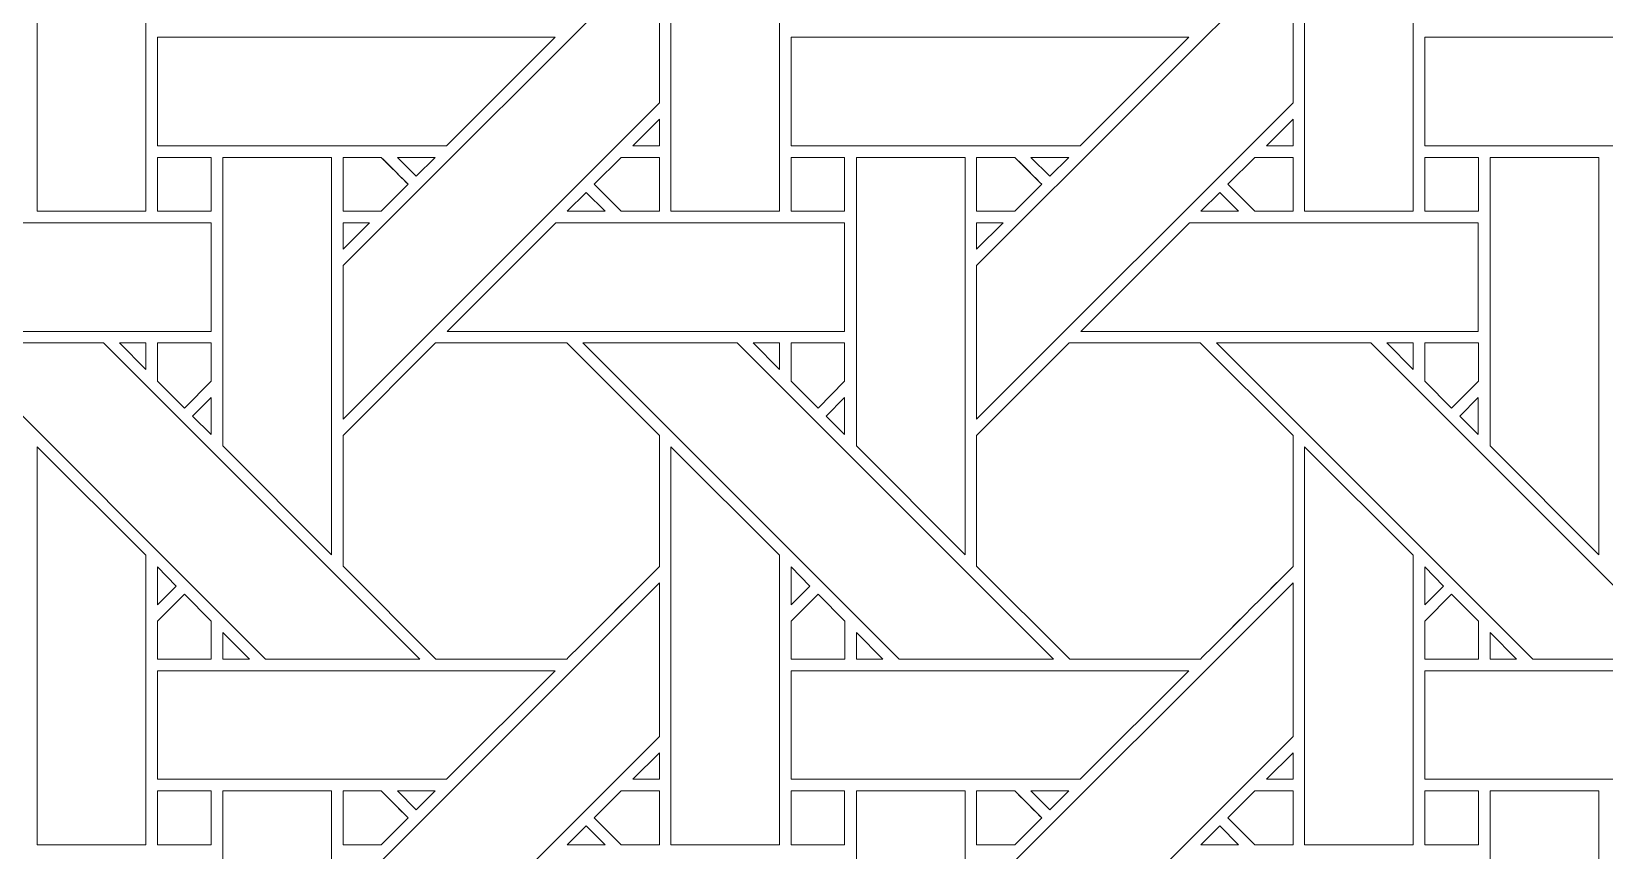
# Model space of a CAD drawing. Header units: inches. Extents: x 2.4 to 22.4, y -0.9 to 19.1.
# Drawn here: x 15 to 17.355, y 6.2 to 7.426 of the extents above; entities that cross this region are included whole.
import ezdxf

# ---------------------------------------------------------------- set-up
doc = ezdxf.new("R2010")
doc.units = ezdxf.units.IN
doc.header["$MEASUREMENT"] = 0
doc.layers.add('Design', color=7, linetype='Continuous', lineweight=0)

msp = doc.modelspace()

# ---------------------------------------------------------------- linework, layer by layer
at = {"layer": 'Design'}
for points, knots in [([(2.3829, 19.0948), (2.3829, 19.0948), (2.3829, -0.9052), (2.3829, -0.9052), (2.3829, -0.9052), (22.3829, -0.9052), (22.3829, -0.9052), (22.3829, -0.9052), (22.3829, 19.0948), (22.3829, 19.0948), (22.3829, 19.0948), (2.3829, 19.0948), (2.3829, 19.0948)], [0, 0, 0, 0, 1, 1, 1, 2, 2, 2, 3, 3, 3, 4, 4, 4, 4]), ([(3.3653, 18.1123), (3.3653, 18.1123), (3.3653, 0.0772), (3.3653, 0.0772), (3.3653, 0.0772), (21.4004, 0.0772), (21.4004, 0.0772), (21.4004, 0.0772), (21.4004, 18.1123), (21.4004, 18.1123), (21.4004, 18.1123), (3.3653, 18.1123), (3.3653, 18.1123)], [0, 0, 0, 0, 1, 1, 1, 2, 2, 2, 3, 3, 3, 4, 4, 4, 4]), ([(15.0087, 7.157), (15.0087, 7.157), (15.0087, 7.7528), (15.0087, 7.7528), (15.0087, 7.7528), (15.1714, 7.5906), (15.1714, 7.5906), (15.1714, 7.5906), (15.1714, 7.157), (15.1714, 7.157), (15.1714, 7.157), (15.0087, 7.157), (15.0087, 7.157)], [0, 0, 0, 0, 1, 1, 1, 2, 2, 2, 3, 3, 3, 4, 4, 4, 4]), ([(15.9574, 7.157), (15.9574, 7.157), (15.9574, 7.7528), (15.9574, 7.7528), (15.9574, 7.7528), (16.1201, 7.5906), (16.1201, 7.5906), (16.1201, 7.5906), (16.1201, 7.157), (16.1201, 7.157), (16.1201, 7.157), (15.9574, 7.157), (15.9574, 7.157)], [0, 0, 0, 0, 1, 1, 1, 2, 2, 2, 3, 3, 3, 4, 4, 4, 4]), ([(16.9061, 7.157), (16.9061, 7.157), (16.9061, 7.7528), (16.9061, 7.7528), (16.9061, 7.7528), (17.0689, 7.5906), (17.0689, 7.5906), (17.0689, 7.5906), (17.0689, 7.157), (17.0689, 7.157), (17.0689, 7.157), (16.9061, 7.157), (16.9061, 7.157)], [0, 0, 0, 0, 1, 1, 1, 2, 2, 2, 3, 3, 3, 4, 4, 4, 4]), ([(15.9403, 7.3192), (15.9403, 7.3192), (15.4666, 6.8455), (15.4666, 6.8455), (15.4666, 6.8455), (15.4666, 7.0756), (15.4666, 7.0756), (15.4666, 7.0756), (15.9403, 7.5492), (15.9403, 7.5492), (15.9403, 7.5492), (15.9403, 7.3192), (15.9403, 7.3192)], [0, 0, 0, 0, 1, 1, 1, 2, 2, 2, 3, 3, 3, 4, 4, 4, 4]), ([(16.4153, 6.8455), (16.4153, 6.8455), (16.4153, 7.0756), (16.4153, 7.0756), (16.4153, 7.0756), (16.889, 7.5492), (16.889, 7.5492), (16.889, 7.5492), (16.889, 7.3192), (16.889, 7.3192), (16.889, 7.3192), (16.4153, 6.8455), (16.4153, 6.8455)], [0, 0, 0, 0, 1, 1, 1, 2, 2, 2, 3, 3, 3, 4, 4, 4, 4]), ([(15.1887, 7.255), (15.1887, 7.255), (15.1887, 7.4177), (15.1887, 7.4177), (15.1887, 7.4177), (15.7844, 7.4177), (15.7844, 7.4177), (15.7844, 7.4177), (15.6217, 7.255), (15.6217, 7.255), (15.6217, 7.255), (15.1887, 7.255), (15.1887, 7.255)], [0, 0, 0, 0, 1, 1, 1, 2, 2, 2, 3, 3, 3, 4, 4, 4, 4]), ([(16.5704, 7.255), (16.5704, 7.255), (16.1375, 7.255), (16.1375, 7.255), (16.1375, 7.255), (16.1375, 7.4177), (16.1375, 7.4177), (16.1375, 7.4177), (16.7332, 7.4177), (16.7332, 7.4177), (16.7332, 7.4177), (16.5704, 7.255), (16.5704, 7.255)], [0, 0, 0, 0, 1, 1, 1, 2, 2, 2, 3, 3, 3, 4, 4, 4, 4]), ([(17.5191, 7.255), (17.5191, 7.255), (17.0862, 7.255), (17.0862, 7.255), (17.0862, 7.255), (17.0862, 7.4177), (17.0862, 7.4177), (17.0862, 7.4177), (17.6819, 7.4177), (17.6819, 7.4177), (17.6819, 7.4177), (17.5191, 7.255), (17.5191, 7.255)], [0, 0, 0, 0, 1, 1, 1, 2, 2, 2, 3, 3, 3, 4, 4, 4, 4]), ([(15.9005, 7.255), (15.9005, 7.255), (15.9403, 7.2948), (15.9403, 7.2948), (15.9403, 7.2948), (15.9403, 7.255), (15.9403, 7.255), (15.9403, 7.255), (15.9005, 7.255), (15.9005, 7.255)], [0, 0, 0, 0, 1, 1, 1, 2, 2, 2, 3, 3, 3, 3]), ([(16.889, 7.255), (16.889, 7.255), (16.8492, 7.255), (16.8492, 7.255), (16.8492, 7.255), (16.889, 7.2948), (16.889, 7.2948), (16.889, 7.2948), (16.889, 7.255), (16.889, 7.255)], [0, 0, 0, 0, 1, 1, 1, 2, 2, 2, 3, 3, 3, 3]), ([(15.1887, 7.2377), (15.1887, 7.2377), (15.269, 7.2377), (15.269, 7.2377), (15.269, 7.2377), (15.269, 7.1569), (15.269, 7.1569), (15.269, 7.1569), (15.1887, 7.1569), (15.1887, 7.1569), (15.1887, 7.1569), (15.1887, 7.2377), (15.1887, 7.2377)], [0, 0, 0, 0, 1, 1, 1, 2, 2, 2, 3, 3, 3, 4, 4, 4, 4]), ([(15.1887, 7.1569), (15.1887, 7.1569), (15.1887, 7.2377), (15.1887, 7.2377), (15.1887, 7.2377), (15.269, 7.2377), (15.269, 7.2377), (15.269, 7.2377), (15.269, 7.1569), (15.269, 7.1569), (15.269, 7.1569), (15.1887, 7.1569), (15.1887, 7.1569)], [0, 0, 0, 0, 1, 1, 1, 2, 2, 2, 3, 3, 3, 4, 4, 4, 4]), ([(15.4494, 6.6426), (15.4494, 6.6426), (15.2865, 6.8055), (15.2865, 6.8055), (15.2865, 6.8055), (15.2865, 7.2377), (15.2865, 7.2377), (15.2865, 7.2377), (15.4494, 7.2377), (15.4494, 7.2377), (15.4494, 7.2377), (15.4494, 6.6426), (15.4494, 6.6426)], [0, 0, 0, 0, 1, 1, 1, 2, 2, 2, 3, 3, 3, 4, 4, 4, 4]), ([(15.5237, 7.2377), (15.5288, 7.2326), (15.5596, 7.2018), (15.564, 7.1974), (15.564, 7.1974), (15.5236, 7.1569), (15.5236, 7.1569), (15.5236, 7.1569), (15.4666, 7.1569), (15.4666, 7.1569), (15.4666, 7.1569), (15.4666, 7.2377), (15.4666, 7.2377), (15.4666, 7.2377), (15.5237, 7.2377), (15.5237, 7.2377)], [0, 0, 0, 0, 1, 1, 1, 2, 2, 2, 3, 3, 3, 4, 4, 4, 5, 5, 5, 5]), ([(15.4666, 7.1569), (15.4666, 7.1569), (15.4666, 7.2377), (15.4666, 7.2377), (15.4666, 7.2377), (15.5237, 7.2377), (15.5237, 7.2377), (15.5293, 7.2322), (15.564, 7.1974), (15.564, 7.1974), (15.564, 7.1974), (15.5236, 7.1569), (15.5236, 7.1569), (15.5236, 7.1569), (15.4666, 7.1569), (15.4666, 7.1569)], [0, 0, 0, 0, 1, 1, 1, 2, 2, 2, 3, 3, 3, 4, 4, 4, 5, 5, 5, 5]), ([(15.548, 7.2377), (15.548, 7.2377), (15.6045, 7.2377), (15.6045, 7.2377), (15.6045, 7.2377), (15.5762, 7.2096), (15.5762, 7.2096), (15.5762, 7.2096), (15.548, 7.2377), (15.548, 7.2377)], [0, 0, 0, 0, 1, 1, 1, 2, 2, 2, 3, 3, 3, 3]), ([(15.8832, 7.1569), (15.8832, 7.1569), (15.8428, 7.1973), (15.8428, 7.1973), (15.8428, 7.1973), (15.8832, 7.2377), (15.8832, 7.2377), (15.8832, 7.2377), (15.9403, 7.2377), (15.9403, 7.2377), (15.9403, 7.2377), (15.9403, 7.1569), (15.9403, 7.1569), (15.9403, 7.1569), (15.8832, 7.1569), (15.8832, 7.1569)], [0, 0, 0, 0, 1, 1, 1, 2, 2, 2, 3, 3, 3, 4, 4, 4, 5, 5, 5, 5]), ([(15.9403, 7.2377), (15.9403, 7.2377), (15.9403, 7.1569), (15.9403, 7.1569), (15.9403, 7.1569), (15.8832, 7.1569), (15.8832, 7.1569), (15.8832, 7.1569), (15.8428, 7.1973), (15.8428, 7.1973), (15.8428, 7.1973), (15.8832, 7.2377), (15.8832, 7.2377), (15.8832, 7.2377), (15.9403, 7.2377), (15.9403, 7.2377)], [0, 0, 0, 0, 1, 1, 1, 2, 2, 2, 3, 3, 3, 4, 4, 4, 5, 5, 5, 5]), ([(16.1375, 7.2377), (16.1375, 7.2377), (16.2177, 7.2377), (16.2177, 7.2377), (16.2177, 7.2377), (16.2177, 7.1569), (16.2177, 7.1569), (16.2177, 7.1569), (16.1375, 7.1569), (16.1375, 7.1569), (16.1375, 7.1569), (16.1375, 7.2377), (16.1375, 7.2377)], [0, 0, 0, 0, 1, 1, 1, 2, 2, 2, 3, 3, 3, 4, 4, 4, 4]), ([(16.1375, 7.2377), (16.1375, 7.2377), (16.2177, 7.2377), (16.2177, 7.2377), (16.2177, 7.2377), (16.2177, 7.1569), (16.2177, 7.1569), (16.2177, 7.1569), (16.1375, 7.1569), (16.1375, 7.1569), (16.1375, 7.1569), (16.1375, 7.2377), (16.1375, 7.2377)], [0, 0, 0, 0, 1, 1, 1, 2, 2, 2, 3, 3, 3, 4, 4, 4, 4]), ([(16.3982, 6.6426), (16.3982, 6.6426), (16.2352, 6.8055), (16.2352, 6.8055), (16.2352, 6.8055), (16.2352, 7.2377), (16.2352, 7.2377), (16.2352, 7.2377), (16.3982, 7.2377), (16.3982, 7.2377), (16.3982, 7.2377), (16.3982, 6.6426), (16.3982, 6.6426)], [0, 0, 0, 0, 1, 1, 1, 2, 2, 2, 3, 3, 3, 4, 4, 4, 4]), ([(16.4724, 7.2377), (16.4775, 7.2326), (16.5083, 7.2018), (16.5127, 7.1974), (16.5127, 7.1974), (16.4723, 7.1569), (16.4723, 7.1569), (16.4723, 7.1569), (16.4153, 7.1569), (16.4153, 7.1569), (16.4153, 7.1569), (16.4153, 7.2377), (16.4153, 7.2377), (16.4153, 7.2377), (16.4724, 7.2377), (16.4724, 7.2377)], [0, 0, 0, 0, 1, 1, 1, 2, 2, 2, 3, 3, 3, 4, 4, 4, 5, 5, 5, 5]), ([(16.5127, 7.1974), (16.5127, 7.1974), (16.4723, 7.1569), (16.4723, 7.1569), (16.4723, 7.1569), (16.4153, 7.1569), (16.4153, 7.1569), (16.4153, 7.1569), (16.4153, 7.2377), (16.4153, 7.2377), (16.4153, 7.2377), (16.4724, 7.2377), (16.4724, 7.2377), (16.4777, 7.2324), (16.5085, 7.2016), (16.5127, 7.1974)], [0, 0, 0, 0, 1, 1, 1, 2, 2, 2, 3, 3, 3, 4, 4, 4, 5, 5, 5, 5]), ([(16.4967, 7.2377), (16.4967, 7.2377), (16.5532, 7.2377), (16.5532, 7.2377), (16.5532, 7.2377), (16.5249, 7.2096), (16.5249, 7.2096), (16.5249, 7.2096), (16.4967, 7.2377), (16.4967, 7.2377)], [0, 0, 0, 0, 1, 1, 1, 2, 2, 2, 3, 3, 3, 3]), ([(16.8319, 7.1569), (16.8319, 7.1569), (16.7915, 7.1973), (16.7915, 7.1973), (16.7915, 7.1973), (16.832, 7.2377), (16.832, 7.2377), (16.832, 7.2377), (16.889, 7.2377), (16.889, 7.2377), (16.889, 7.2377), (16.889, 7.1569), (16.889, 7.1569), (16.889, 7.1569), (16.8319, 7.1569), (16.8319, 7.1569)], [0, 0, 0, 0, 1, 1, 1, 2, 2, 2, 3, 3, 3, 4, 4, 4, 5, 5, 5, 5]), ([(16.7915, 7.1973), (16.7915, 7.1973), (16.832, 7.2377), (16.832, 7.2377), (16.832, 7.2377), (16.889, 7.2377), (16.889, 7.2377), (16.889, 7.2377), (16.889, 7.1569), (16.889, 7.1569), (16.889, 7.1569), (16.8319, 7.1569), (16.8319, 7.1569), (16.8319, 7.1569), (16.7915, 7.1973), (16.7915, 7.1973)], [0, 0, 0, 0, 1, 1, 1, 2, 2, 2, 3, 3, 3, 4, 4, 4, 5, 5, 5, 5]), ([(17.0862, 7.2377), (17.0862, 7.2377), (17.1665, 7.2377), (17.1665, 7.2377), (17.1665, 7.2377), (17.1665, 7.1569), (17.1665, 7.1569), (17.1665, 7.1569), (17.0862, 7.1569), (17.0862, 7.1569), (17.0862, 7.1569), (17.0862, 7.2377), (17.0862, 7.2377)], [0, 0, 0, 0, 1, 1, 1, 2, 2, 2, 3, 3, 3, 4, 4, 4, 4]), ([(17.0862, 7.1569), (17.0862, 7.1569), (17.0862, 7.2377), (17.0862, 7.2377), (17.0862, 7.2377), (17.1665, 7.2377), (17.1665, 7.2377), (17.1665, 7.2377), (17.1665, 7.1569), (17.1665, 7.1569), (17.1665, 7.1569), (17.0862, 7.1569), (17.0862, 7.1569)], [0, 0, 0, 0, 1, 1, 1, 2, 2, 2, 3, 3, 3, 4, 4, 4, 4]), ([(17.3469, 6.6426), (17.3469, 6.6426), (17.184, 6.8055), (17.184, 6.8055), (17.184, 6.8055), (17.184, 7.2377), (17.184, 7.2377), (17.184, 7.2377), (17.3469, 7.2377), (17.3469, 7.2377), (17.3469, 7.2377), (17.3469, 6.6426), (17.3469, 6.6426)], [0, 0, 0, 0, 1, 1, 1, 2, 2, 2, 3, 3, 3, 4, 4, 4, 4]), ([(15.8589, 7.157), (15.8589, 7.157), (15.8024, 7.157), (15.8024, 7.157), (15.8024, 7.157), (15.8307, 7.1852), (15.8307, 7.1852), (15.8307, 7.1852), (15.8589, 7.157), (15.8589, 7.157)], [0, 0, 0, 0, 1, 1, 1, 2, 2, 2, 3, 3, 3, 3]), ([(16.8076, 7.157), (16.8076, 7.157), (16.7511, 7.157), (16.7511, 7.157), (16.7511, 7.157), (16.7794, 7.1852), (16.7794, 7.1852), (16.7794, 7.1852), (16.8076, 7.157), (16.8076, 7.157)], [0, 0, 0, 0, 1, 1, 1, 2, 2, 2, 3, 3, 3, 3]), ([(15.269, 7.1398), (15.269, 7.1398), (15.269, 6.977), (15.269, 6.977), (15.269, 6.977), (14.6737, 6.977), (14.6737, 6.977), (14.6737, 6.977), (14.8365, 7.1398), (14.8365, 7.1398), (14.8365, 7.1398), (15.269, 7.1398), (15.269, 7.1398)], [0, 0, 0, 0, 1, 1, 1, 2, 2, 2, 3, 3, 3, 4, 4, 4, 4]), ([(15.5064, 7.1398), (15.5064, 7.1398), (15.4666, 7.1), (15.4666, 7.1), (15.4666, 7.1), (15.4666, 7.1398), (15.4666, 7.1398), (15.4666, 7.1398), (15.5064, 7.1398), (15.5064, 7.1398)], [0, 0, 0, 0, 1, 1, 1, 2, 2, 2, 3, 3, 3, 3]), ([(16.2177, 7.1398), (16.2177, 7.1398), (16.2177, 6.977), (16.2177, 6.977), (16.2177, 6.977), (15.6224, 6.977), (15.6224, 6.977), (15.6224, 6.977), (15.7853, 7.1398), (15.7853, 7.1398), (15.7853, 7.1398), (16.2177, 7.1398), (16.2177, 7.1398)], [0, 0, 0, 0, 1, 1, 1, 2, 2, 2, 3, 3, 3, 4, 4, 4, 4]), ([(16.4551, 7.1398), (16.4551, 7.1398), (16.4153, 7.1), (16.4153, 7.1), (16.4153, 7.1), (16.4153, 7.1398), (16.4153, 7.1398), (16.4153, 7.1398), (16.4551, 7.1398), (16.4551, 7.1398)], [0, 0, 0, 0, 1, 1, 1, 2, 2, 2, 3, 3, 3, 3]), ([(17.1664, 7.1398), (17.1664, 7.1398), (17.1664, 6.977), (17.1664, 6.977), (17.1664, 6.977), (16.5711, 6.977), (16.5711, 6.977), (16.5711, 6.977), (16.734, 7.1398), (16.734, 7.1398), (16.734, 7.1398), (17.1664, 7.1398), (17.1664, 7.1398)], [0, 0, 0, 0, 1, 1, 1, 2, 2, 2, 3, 3, 3, 4, 4, 4, 4]), ([(15.3506, 6.4862), (15.3506, 6.4862), (14.877, 6.9599), (14.877, 6.9599), (14.877, 6.9599), (15.1079, 6.9599), (15.1079, 6.9599), (15.1079, 6.9599), (15.5816, 6.4862), (15.5816, 6.4862), (15.5816, 6.4862), (15.3506, 6.4862), (15.3506, 6.4862)], [0, 0, 0, 0, 1, 1, 1, 2, 2, 2, 3, 3, 3, 4, 4, 4, 4]), ([(15.1715, 6.9599), (15.1715, 6.9599), (15.1715, 6.92), (15.1715, 6.92), (15.1715, 6.92), (15.1321, 6.9599), (15.1321, 6.9599), (15.1321, 6.9599), (15.1715, 6.9599), (15.1715, 6.9599)], [0, 0, 0, 0, 1, 1, 1, 2, 2, 2, 3, 3, 3, 3]), ([(15.269, 6.9599), (15.269, 6.9599), (15.269, 6.9023), (15.269, 6.9023), (15.269, 6.9023), (15.2291, 6.8623), (15.2291, 6.8623), (15.2291, 6.8623), (15.1887, 6.9027), (15.1887, 6.9027), (15.1887, 6.9027), (15.1887, 6.9599), (15.1887, 6.9599), (15.1887, 6.9599), (15.269, 6.9599), (15.269, 6.9599)], [0, 0, 0, 0, 1, 1, 1, 2, 2, 2, 3, 3, 3, 4, 4, 4, 5, 5, 5, 5]), ([(15.2291, 6.8623), (15.2291, 6.8623), (15.1887, 6.9027), (15.1887, 6.9027), (15.1887, 6.9027), (15.1887, 6.9599), (15.1887, 6.9599), (15.1887, 6.9599), (15.269, 6.9599), (15.269, 6.9599), (15.269, 6.9599), (15.269, 6.9023), (15.269, 6.9023), (15.269, 6.9023), (15.2291, 6.8623), (15.2291, 6.8623)], [0, 0, 0, 0, 1, 1, 1, 2, 2, 2, 3, 3, 3, 4, 4, 4, 5, 5, 5, 5]), ([(15.6053, 6.9598), (15.6053, 6.9598), (15.8015, 6.9598), (15.8015, 6.9598), (15.8015, 6.9598), (15.9403, 6.8211), (15.9403, 6.8211), (15.9403, 6.8211), (15.9403, 6.6249), (15.9403, 6.6249), (15.9225, 6.607), (15.8105, 6.4952), (15.8016, 6.4862), (15.8016, 6.4862), (15.6058, 6.4862), (15.6058, 6.4862), (15.6058, 6.4862), (15.4666, 6.6255), (15.4666, 6.6255), (15.4666, 6.6255), (15.4666, 6.8211), (15.4666, 6.8211), (15.4666, 6.8211), (15.6053, 6.9598), (15.6053, 6.9598)], [0, 0, 0, 0, 1, 1, 1, 2, 2, 2, 3, 3, 3, 4, 4, 4, 5, 5, 5, 6, 6, 6, 7, 7, 7, 8, 8, 8, 8]), ([(15.9403, 6.6249), (15.9223, 6.6069), (15.8105, 6.4951), (15.8016, 6.4862), (15.8016, 6.4862), (15.6058, 6.4862), (15.6058, 6.4862), (15.6058, 6.4862), (15.4666, 6.6255), (15.4666, 6.6255), (15.4666, 6.6255), (15.4666, 6.8211), (15.4666, 6.8211), (15.4666, 6.8211), (15.6053, 6.9598), (15.6053, 6.9598), (15.6053, 6.9598), (15.8015, 6.9598), (15.8015, 6.9598), (15.8015, 6.9598), (15.9403, 6.8211), (15.9403, 6.8211), (15.9403, 6.8211), (15.9403, 6.6249), (15.9403, 6.6249)], [0, 0, 0, 0, 1, 1, 1, 2, 2, 2, 3, 3, 3, 4, 4, 4, 5, 5, 5, 6, 6, 6, 7, 7, 7, 8, 8, 8, 8]), ([(16.2993, 6.4862), (16.2993, 6.4862), (15.8257, 6.9599), (15.8257, 6.9599), (15.8257, 6.9599), (16.0567, 6.9599), (16.0567, 6.9599), (16.0567, 6.9599), (16.5303, 6.4862), (16.5303, 6.4862), (16.5303, 6.4862), (16.2993, 6.4862), (16.2993, 6.4862)], [0, 0, 0, 0, 1, 1, 1, 2, 2, 2, 3, 3, 3, 4, 4, 4, 4]), ([(16.1202, 6.9599), (16.1202, 6.9599), (16.1202, 6.9201), (16.1202, 6.9201), (16.1202, 6.9201), (16.0808, 6.9599), (16.0808, 6.9599), (16.0808, 6.9599), (16.1202, 6.9599), (16.1202, 6.9599)], [0, 0, 0, 0, 1, 1, 1, 2, 2, 2, 3, 3, 3, 3]), ([(16.2177, 6.9599), (16.2177, 6.9599), (16.2177, 6.9023), (16.2177, 6.9023), (16.2177, 6.9023), (16.1778, 6.8623), (16.1778, 6.8623), (16.1778, 6.8623), (16.1375, 6.9027), (16.1375, 6.9027), (16.1375, 6.9027), (16.1375, 6.9599), (16.1375, 6.9599), (16.1375, 6.9599), (16.2177, 6.9599), (16.2177, 6.9599)], [0, 0, 0, 0, 1, 1, 1, 2, 2, 2, 3, 3, 3, 4, 4, 4, 5, 5, 5, 5]), ([(16.1778, 6.8623), (16.1778, 6.8623), (16.1375, 6.9027), (16.1375, 6.9027), (16.1375, 6.9027), (16.1375, 6.9599), (16.1375, 6.9599), (16.1375, 6.9599), (16.2177, 6.9599), (16.2177, 6.9599), (16.2177, 6.9599), (16.2177, 6.9023), (16.2177, 6.9023), (16.2177, 6.9023), (16.1778, 6.8623), (16.1778, 6.8623)], [0, 0, 0, 0, 1, 1, 1, 2, 2, 2, 3, 3, 3, 4, 4, 4, 5, 5, 5, 5]), ([(16.554, 6.9598), (16.554, 6.9598), (16.7502, 6.9598), (16.7502, 6.9598), (16.7502, 6.9598), (16.889, 6.8211), (16.889, 6.8211), (16.889, 6.8211), (16.889, 6.6249), (16.889, 6.6249), (16.8712, 6.607), (16.7593, 6.4952), (16.7503, 6.4862), (16.7503, 6.4862), (16.5546, 6.4862), (16.5546, 6.4862), (16.5546, 6.4862), (16.4153, 6.6255), (16.4153, 6.6255), (16.4153, 6.6255), (16.4153, 6.8211), (16.4153, 6.8211), (16.4153, 6.8211), (16.554, 6.9598), (16.554, 6.9598)], [0, 0, 0, 0, 1, 1, 1, 2, 2, 2, 3, 3, 3, 4, 4, 4, 5, 5, 5, 6, 6, 6, 7, 7, 7, 8, 8, 8, 8]), ([(16.889, 6.6249), (16.8711, 6.6069), (16.7592, 6.4952), (16.7503, 6.4862), (16.7503, 6.4862), (16.5546, 6.4862), (16.5546, 6.4862), (16.5546, 6.4862), (16.4153, 6.6255), (16.4153, 6.6255), (16.4153, 6.6255), (16.4153, 6.8211), (16.4153, 6.8211), (16.4153, 6.8211), (16.554, 6.9598), (16.554, 6.9598), (16.554, 6.9598), (16.7502, 6.9598), (16.7502, 6.9598), (16.7502, 6.9598), (16.889, 6.8211), (16.889, 6.8211), (16.889, 6.8211), (16.889, 6.6249), (16.889, 6.6249)], [0, 0, 0, 0, 1, 1, 1, 2, 2, 2, 3, 3, 3, 4, 4, 4, 5, 5, 5, 6, 6, 6, 7, 7, 7, 8, 8, 8, 8]), ([(17.248, 6.4862), (17.248, 6.4862), (16.7745, 6.9599), (16.7745, 6.9599), (16.7745, 6.9599), (17.0054, 6.9599), (17.0054, 6.9599), (17.0054, 6.9599), (17.479, 6.4862), (17.479, 6.4862), (17.479, 6.4862), (17.248, 6.4862), (17.248, 6.4862)], [0, 0, 0, 0, 1, 1, 1, 2, 2, 2, 3, 3, 3, 4, 4, 4, 4]), ([(17.069, 6.9599), (17.069, 6.9599), (17.069, 6.92), (17.069, 6.92), (17.069, 6.92), (17.0295, 6.9599), (17.0295, 6.9599), (17.0295, 6.9599), (17.069, 6.9599), (17.069, 6.9599)], [0, 0, 0, 0, 1, 1, 1, 2, 2, 2, 3, 3, 3, 3]), ([(17.1665, 6.9599), (17.1665, 6.9599), (17.1665, 6.9023), (17.1665, 6.9023), (17.1665, 6.9023), (17.1265, 6.8623), (17.1265, 6.8623), (17.1265, 6.8623), (17.0862, 6.9027), (17.0862, 6.9027), (17.0862, 6.9027), (17.0862, 6.9599), (17.0862, 6.9599), (17.0862, 6.9599), (17.1665, 6.9599), (17.1665, 6.9599)], [0, 0, 0, 0, 1, 1, 1, 2, 2, 2, 3, 3, 3, 4, 4, 4, 5, 5, 5, 5]), ([(17.1265, 6.8623), (17.1265, 6.8623), (17.0862, 6.9027), (17.0862, 6.9027), (17.0862, 6.9027), (17.0862, 6.9599), (17.0862, 6.9599), (17.0862, 6.9599), (17.1665, 6.9599), (17.1665, 6.9599), (17.1665, 6.9599), (17.1665, 6.9023), (17.1665, 6.9023), (17.1665, 6.9023), (17.1265, 6.8623), (17.1265, 6.8623)], [0, 0, 0, 0, 1, 1, 1, 2, 2, 2, 3, 3, 3, 4, 4, 4, 5, 5, 5, 5]), ([(15.269, 6.878), (15.269, 6.878), (15.269, 6.8229), (15.269, 6.8229), (15.269, 6.8229), (15.2412, 6.8503), (15.2412, 6.8503), (15.2412, 6.8503), (15.269, 6.878), (15.269, 6.878)], [0, 0, 0, 0, 1, 1, 1, 2, 2, 2, 3, 3, 3, 3]), ([(16.2177, 6.878), (16.2177, 6.878), (16.2177, 6.8229), (16.2177, 6.8229), (16.2177, 6.8229), (16.1899, 6.8503), (16.1899, 6.8503), (16.1899, 6.8503), (16.2177, 6.878), (16.2177, 6.878)], [0, 0, 0, 0, 1, 1, 1, 2, 2, 2, 3, 3, 3, 3]), ([(17.1664, 6.878), (17.1664, 6.878), (17.1664, 6.8229), (17.1664, 6.8229), (17.1664, 6.8229), (17.1387, 6.8503), (17.1387, 6.8503), (17.1387, 6.8503), (17.1664, 6.878), (17.1664, 6.878)], [0, 0, 0, 0, 1, 1, 1, 2, 2, 2, 3, 3, 3, 3]), ([(15.0087, 6.2082), (15.0087, 6.2082), (15.0087, 6.8041), (15.0087, 6.8041), (15.0087, 6.8041), (15.1714, 6.6419), (15.1714, 6.6419), (15.1714, 6.6419), (15.1714, 6.2082), (15.1714, 6.2082), (15.1714, 6.2082), (15.0087, 6.2082), (15.0087, 6.2082)], [0, 0, 0, 0, 1, 1, 1, 2, 2, 2, 3, 3, 3, 4, 4, 4, 4]), ([(15.9574, 6.2082), (15.9574, 6.2082), (15.9574, 6.8041), (15.9574, 6.8041), (15.9574, 6.8041), (16.1201, 6.6419), (16.1201, 6.6419), (16.1201, 6.6419), (16.1201, 6.2082), (16.1201, 6.2082), (16.1201, 6.2082), (15.9574, 6.2082), (15.9574, 6.2082)], [0, 0, 0, 0, 1, 1, 1, 2, 2, 2, 3, 3, 3, 4, 4, 4, 4]), ([(16.9061, 6.2082), (16.9061, 6.2082), (16.9061, 6.8041), (16.9061, 6.8041), (16.9061, 6.8041), (17.0689, 6.6419), (17.0689, 6.6419), (17.0689, 6.6419), (17.0689, 6.2082), (17.0689, 6.2082), (17.0689, 6.2082), (16.9061, 6.2082), (16.9061, 6.2082)], [0, 0, 0, 0, 1, 1, 1, 2, 2, 2, 3, 3, 3, 4, 4, 4, 4]), ([(15.1887, 6.5677), (15.1887, 6.5677), (15.1887, 6.6244), (15.1887, 6.6244), (15.1887, 6.6244), (15.2169, 6.5958), (15.2169, 6.5958), (15.2169, 6.5958), (15.1887, 6.5677), (15.1887, 6.5677)], [0, 0, 0, 0, 1, 1, 1, 2, 2, 2, 3, 3, 3, 3]), ([(16.1374, 6.5677), (16.1374, 6.5677), (16.1374, 6.6244), (16.1374, 6.6244), (16.1374, 6.6244), (16.1656, 6.5958), (16.1656, 6.5958), (16.1656, 6.5958), (16.1374, 6.5677), (16.1374, 6.5677)], [0, 0, 0, 0, 1, 1, 1, 2, 2, 2, 3, 3, 3, 3]), ([(17.0862, 6.5677), (17.0862, 6.5677), (17.0862, 6.6244), (17.0862, 6.6244), (17.0862, 6.6244), (17.1144, 6.5958), (17.1144, 6.5958), (17.1144, 6.5958), (17.0862, 6.5677), (17.0862, 6.5677)], [0, 0, 0, 0, 1, 1, 1, 2, 2, 2, 3, 3, 3, 3]), ([(15.9403, 6.3705), (15.9403, 6.3705), (15.4666, 5.8968), (15.4666, 5.8968), (15.4666, 5.8968), (15.4666, 6.1269), (15.4666, 6.1269), (15.4666, 6.1269), (15.9403, 6.6005), (15.9403, 6.6005), (15.9403, 6.6005), (15.9403, 6.3705), (15.9403, 6.3705)], [0, 0, 0, 0, 1, 1, 1, 2, 2, 2, 3, 3, 3, 4, 4, 4, 4]), ([(16.4153, 5.8968), (16.4153, 5.8968), (16.4153, 6.1269), (16.4153, 6.1269), (16.4153, 6.1269), (16.889, 6.6005), (16.889, 6.6005), (16.889, 6.6005), (16.889, 6.3705), (16.889, 6.3705), (16.889, 6.3705), (16.4153, 5.8968), (16.4153, 5.8968)], [0, 0, 0, 0, 1, 1, 1, 2, 2, 2, 3, 3, 3, 4, 4, 4, 4]), ([(15.1887, 6.486), (15.1887, 6.486), (15.1887, 6.5433), (15.1887, 6.5433), (15.1887, 6.5433), (15.2291, 6.5836), (15.2291, 6.5836), (15.2291, 6.5836), (15.2694, 6.5433), (15.2694, 6.5433), (15.2694, 6.5433), (15.2694, 6.486), (15.2694, 6.486), (15.2694, 6.486), (15.1887, 6.486), (15.1887, 6.486)], [0, 0, 0, 0, 1, 1, 1, 2, 2, 2, 3, 3, 3, 4, 4, 4, 5, 5, 5, 5]), ([(15.2291, 6.5836), (15.2291, 6.5836), (15.2694, 6.5433), (15.2694, 6.5433), (15.2694, 6.5433), (15.2694, 6.486), (15.2694, 6.486), (15.2694, 6.486), (15.1887, 6.486), (15.1887, 6.486), (15.1887, 6.486), (15.1887, 6.5433), (15.1887, 6.5433), (15.1887, 6.5433), (15.2291, 6.5836), (15.2291, 6.5836)], [0, 0, 0, 0, 1, 1, 1, 2, 2, 2, 3, 3, 3, 4, 4, 4, 5, 5, 5, 5]), ([(16.1375, 6.486), (16.1375, 6.486), (16.1375, 6.5433), (16.1375, 6.5433), (16.1375, 6.5433), (16.1778, 6.5836), (16.1778, 6.5836), (16.1778, 6.5836), (16.2181, 6.5433), (16.2181, 6.5433), (16.2181, 6.5433), (16.2181, 6.486), (16.2181, 6.486), (16.2181, 6.486), (16.1375, 6.486), (16.1375, 6.486)], [0, 0, 0, 0, 1, 1, 1, 2, 2, 2, 3, 3, 3, 4, 4, 4, 5, 5, 5, 5]), ([(16.1778, 6.5836), (16.1778, 6.5836), (16.2181, 6.5433), (16.2181, 6.5433), (16.2181, 6.5433), (16.2181, 6.486), (16.2181, 6.486), (16.2181, 6.486), (16.1375, 6.486), (16.1375, 6.486), (16.1375, 6.486), (16.1375, 6.5433), (16.1375, 6.5433), (16.1375, 6.5433), (16.1778, 6.5836), (16.1778, 6.5836)], [0, 0, 0, 0, 1, 1, 1, 2, 2, 2, 3, 3, 3, 4, 4, 4, 5, 5, 5, 5]), ([(17.0862, 6.486), (17.0862, 6.486), (17.0862, 6.5433), (17.0862, 6.5433), (17.0862, 6.5433), (17.1265, 6.5836), (17.1265, 6.5836), (17.1265, 6.5836), (17.1669, 6.5433), (17.1669, 6.5433), (17.1669, 6.5433), (17.1669, 6.486), (17.1669, 6.486), (17.1669, 6.486), (17.0862, 6.486), (17.0862, 6.486)], [0, 0, 0, 0, 1, 1, 1, 2, 2, 2, 3, 3, 3, 4, 4, 4, 5, 5, 5, 5]), ([(17.1265, 6.5836), (17.1265, 6.5836), (17.1669, 6.5433), (17.1669, 6.5433), (17.1669, 6.5433), (17.1669, 6.486), (17.1669, 6.486), (17.1669, 6.486), (17.0862, 6.486), (17.0862, 6.486), (17.0862, 6.486), (17.0862, 6.5433), (17.0862, 6.5433), (17.0862, 6.5433), (17.1265, 6.5836), (17.1265, 6.5836)], [0, 0, 0, 0, 1, 1, 1, 2, 2, 2, 3, 3, 3, 4, 4, 4, 5, 5, 5, 5]), ([(15.2866, 6.4862), (15.2866, 6.4862), (15.2866, 6.526), (15.2866, 6.526), (15.2866, 6.526), (15.3264, 6.4862), (15.3264, 6.4862), (15.3264, 6.4862), (15.2866, 6.4862), (15.2866, 6.4862)], [0, 0, 0, 0, 1, 1, 1, 2, 2, 2, 3, 3, 3, 3]), ([(16.2354, 6.4862), (16.2354, 6.4862), (16.2354, 6.526), (16.2354, 6.526), (16.2354, 6.526), (16.2751, 6.4862), (16.2751, 6.4862), (16.2751, 6.4862), (16.2354, 6.4862), (16.2354, 6.4862)], [0, 0, 0, 0, 1, 1, 1, 2, 2, 2, 3, 3, 3, 3]), ([(17.1841, 6.4862), (17.1841, 6.4862), (17.1841, 6.526), (17.1841, 6.526), (17.1841, 6.526), (17.2238, 6.4862), (17.2238, 6.4862), (17.2238, 6.4862), (17.1841, 6.4862), (17.1841, 6.4862)], [0, 0, 0, 0, 1, 1, 1, 2, 2, 2, 3, 3, 3, 3]), ([(15.1887, 6.3063), (15.1887, 6.3063), (15.1887, 6.469), (15.1887, 6.469), (15.1887, 6.469), (15.7844, 6.469), (15.7844, 6.469), (15.7844, 6.469), (15.6217, 6.3063), (15.6217, 6.3063), (15.6217, 6.3063), (15.1887, 6.3063), (15.1887, 6.3063)], [0, 0, 0, 0, 1, 1, 1, 2, 2, 2, 3, 3, 3, 4, 4, 4, 4]), ([(16.5704, 6.3063), (16.5704, 6.3063), (16.1375, 6.3063), (16.1375, 6.3063), (16.1375, 6.3063), (16.1375, 6.469), (16.1375, 6.469), (16.1375, 6.469), (16.7332, 6.469), (16.7332, 6.469), (16.7332, 6.469), (16.5704, 6.3063), (16.5704, 6.3063)], [0, 0, 0, 0, 1, 1, 1, 2, 2, 2, 3, 3, 3, 4, 4, 4, 4]), ([(17.5191, 6.3063), (17.5191, 6.3063), (17.0862, 6.3063), (17.0862, 6.3063), (17.0862, 6.3063), (17.0862, 6.469), (17.0862, 6.469), (17.0862, 6.469), (17.6819, 6.469), (17.6819, 6.469), (17.6819, 6.469), (17.5191, 6.3063), (17.5191, 6.3063)], [0, 0, 0, 0, 1, 1, 1, 2, 2, 2, 3, 3, 3, 4, 4, 4, 4]), ([(15.9005, 6.3063), (15.9005, 6.3063), (15.9403, 6.3461), (15.9403, 6.3461), (15.9403, 6.3461), (15.9403, 6.3063), (15.9403, 6.3063), (15.9403, 6.3063), (15.9005, 6.3063), (15.9005, 6.3063)], [0, 0, 0, 0, 1, 1, 1, 2, 2, 2, 3, 3, 3, 3]), ([(16.889, 6.3063), (16.889, 6.3063), (16.8492, 6.3063), (16.8492, 6.3063), (16.8492, 6.3063), (16.889, 6.3461), (16.889, 6.3461), (16.889, 6.3461), (16.889, 6.3063), (16.889, 6.3063)], [0, 0, 0, 0, 1, 1, 1, 2, 2, 2, 3, 3, 3, 3]), ([(15.1887, 6.289), (15.1887, 6.289), (15.269, 6.289), (15.269, 6.289), (15.269, 6.289), (15.269, 6.2082), (15.269, 6.2082), (15.269, 6.2082), (15.1887, 6.2082), (15.1887, 6.2082), (15.1887, 6.2082), (15.1887, 6.289), (15.1887, 6.289)], [0, 0, 0, 0, 1, 1, 1, 2, 2, 2, 3, 3, 3, 4, 4, 4, 4]), ([(15.1887, 6.2082), (15.1887, 6.2082), (15.1887, 6.289), (15.1887, 6.289), (15.1887, 6.289), (15.269, 6.289), (15.269, 6.289), (15.269, 6.289), (15.269, 6.2082), (15.269, 6.2082), (15.269, 6.2082), (15.1887, 6.2082), (15.1887, 6.2082)], [0, 0, 0, 0, 1, 1, 1, 2, 2, 2, 3, 3, 3, 4, 4, 4, 4]), ([(15.4494, 6.289), (15.4494, 6.289), (15.4494, 5.6939), (15.4494, 5.6939), (15.4494, 5.6939), (15.2865, 5.8568), (15.2865, 5.8568), (15.2865, 5.8568), (15.2865, 6.289), (15.2865, 6.289), (15.2865, 6.289), (15.4494, 6.289), (15.4494, 6.289)], [0, 0, 0, 0, 1, 1, 1, 2, 2, 2, 3, 3, 3, 4, 4, 4, 4]), ([(15.5237, 6.289), (15.5288, 6.2839), (15.5596, 6.2531), (15.564, 6.2486), (15.564, 6.2486), (15.5236, 6.2082), (15.5236, 6.2082), (15.5236, 6.2082), (15.4666, 6.2082), (15.4666, 6.2082), (15.4666, 6.2082), (15.4666, 6.289), (15.4666, 6.289), (15.4666, 6.289), (15.5237, 6.289), (15.5237, 6.289)], [0, 0, 0, 0, 1, 1, 1, 2, 2, 2, 3, 3, 3, 4, 4, 4, 5, 5, 5, 5]), ([(15.4666, 6.2082), (15.4666, 6.2082), (15.4666, 6.289), (15.4666, 6.289), (15.4666, 6.289), (15.5237, 6.289), (15.5237, 6.289), (15.5296, 6.2831), (15.564, 6.2486), (15.564, 6.2486), (15.564, 6.2486), (15.5236, 6.2082), (15.5236, 6.2082), (15.5236, 6.2082), (15.4666, 6.2082), (15.4666, 6.2082)], [0, 0, 0, 0, 1, 1, 1, 2, 2, 2, 3, 3, 3, 4, 4, 4, 5, 5, 5, 5]), ([(15.548, 6.289), (15.548, 6.289), (15.6045, 6.289), (15.6045, 6.289), (15.6045, 6.289), (15.5762, 6.2608), (15.5762, 6.2608), (15.5762, 6.2608), (15.548, 6.289), (15.548, 6.289)], [0, 0, 0, 0, 1, 1, 1, 2, 2, 2, 3, 3, 3, 3]), ([(15.8832, 6.2082), (15.8832, 6.2082), (15.8428, 6.2486), (15.8428, 6.2486), (15.8428, 6.2486), (15.8832, 6.289), (15.8832, 6.289), (15.8832, 6.289), (15.9403, 6.289), (15.9403, 6.289), (15.9403, 6.289), (15.9403, 6.2082), (15.9403, 6.2082), (15.9403, 6.2082), (15.8832, 6.2082), (15.8832, 6.2082)], [0, 0, 0, 0, 1, 1, 1, 2, 2, 2, 3, 3, 3, 4, 4, 4, 5, 5, 5, 5]), ([(15.9403, 6.289), (15.9403, 6.289), (15.9403, 6.2082), (15.9403, 6.2082), (15.9403, 6.2082), (15.8832, 6.2082), (15.8832, 6.2082), (15.8832, 6.2082), (15.8428, 6.2486), (15.8428, 6.2486), (15.8428, 6.2486), (15.8832, 6.289), (15.8832, 6.289), (15.8832, 6.289), (15.9403, 6.289), (15.9403, 6.289)], [0, 0, 0, 0, 1, 1, 1, 2, 2, 2, 3, 3, 3, 4, 4, 4, 5, 5, 5, 5]), ([(16.1375, 6.289), (16.1375, 6.289), (16.2177, 6.289), (16.2177, 6.289), (16.2177, 6.289), (16.2177, 6.2082), (16.2177, 6.2082), (16.2177, 6.2082), (16.1375, 6.2082), (16.1375, 6.2082), (16.1375, 6.2082), (16.1375, 6.289), (16.1375, 6.289)], [0, 0, 0, 0, 1, 1, 1, 2, 2, 2, 3, 3, 3, 4, 4, 4, 4]), ([(16.1375, 6.289), (16.1375, 6.289), (16.2177, 6.289), (16.2177, 6.289), (16.2177, 6.289), (16.2177, 6.2082), (16.2177, 6.2082), (16.2177, 6.2082), (16.1375, 6.2082), (16.1375, 6.2082), (16.1375, 6.2082), (16.1375, 6.289), (16.1375, 6.289)], [0, 0, 0, 0, 1, 1, 1, 2, 2, 2, 3, 3, 3, 4, 4, 4, 4]), ([(16.3982, 5.6939), (16.3982, 5.6939), (16.2352, 5.8568), (16.2352, 5.8568), (16.2352, 5.8568), (16.2352, 6.289), (16.2352, 6.289), (16.2352, 6.289), (16.3982, 6.289), (16.3982, 6.289), (16.3982, 6.289), (16.3982, 5.6939), (16.3982, 5.6939)], [0, 0, 0, 0, 1, 1, 1, 2, 2, 2, 3, 3, 3, 4, 4, 4, 4]), ([(16.4724, 6.289), (16.4775, 6.2839), (16.5083, 6.2531), (16.5127, 6.2486), (16.5127, 6.2486), (16.4723, 6.2082), (16.4723, 6.2082), (16.4723, 6.2082), (16.4153, 6.2082), (16.4153, 6.2082), (16.4153, 6.2082), (16.4153, 6.289), (16.4153, 6.289), (16.4153, 6.289), (16.4724, 6.289), (16.4724, 6.289)], [0, 0, 0, 0, 1, 1, 1, 2, 2, 2, 3, 3, 3, 4, 4, 4, 5, 5, 5, 5]), ([(16.5127, 6.2486), (16.5127, 6.2486), (16.4723, 6.2082), (16.4723, 6.2082), (16.4723, 6.2082), (16.4153, 6.2082), (16.4153, 6.2082), (16.4153, 6.2082), (16.4153, 6.289), (16.4153, 6.289), (16.4153, 6.289), (16.4724, 6.289), (16.4724, 6.289), (16.4777, 6.2837), (16.5085, 6.2528), (16.5127, 6.2486)], [0, 0, 0, 0, 1, 1, 1, 2, 2, 2, 3, 3, 3, 4, 4, 4, 5, 5, 5, 5]), ([(16.4967, 6.289), (16.4967, 6.289), (16.5532, 6.289), (16.5532, 6.289), (16.5532, 6.289), (16.5249, 6.2608), (16.5249, 6.2608), (16.5249, 6.2608), (16.4967, 6.289), (16.4967, 6.289)], [0, 0, 0, 0, 1, 1, 1, 2, 2, 2, 3, 3, 3, 3]), ([(16.8319, 6.2082), (16.8319, 6.2082), (16.7915, 6.2486), (16.7915, 6.2486), (16.7915, 6.2486), (16.832, 6.289), (16.832, 6.289), (16.832, 6.289), (16.889, 6.289), (16.889, 6.289), (16.889, 6.289), (16.889, 6.2082), (16.889, 6.2082), (16.889, 6.2082), (16.8319, 6.2082), (16.8319, 6.2082)], [0, 0, 0, 0, 1, 1, 1, 2, 2, 2, 3, 3, 3, 4, 4, 4, 5, 5, 5, 5]), ([(16.7915, 6.2486), (16.7915, 6.2486), (16.832, 6.289), (16.832, 6.289), (16.832, 6.289), (16.889, 6.289), (16.889, 6.289), (16.889, 6.289), (16.889, 6.2082), (16.889, 6.2082), (16.889, 6.2082), (16.8319, 6.2082), (16.8319, 6.2082), (16.8319, 6.2082), (16.7915, 6.2486), (16.7915, 6.2486)], [0, 0, 0, 0, 1, 1, 1, 2, 2, 2, 3, 3, 3, 4, 4, 4, 5, 5, 5, 5]), ([(17.0862, 6.289), (17.0862, 6.289), (17.1665, 6.289), (17.1665, 6.289), (17.1665, 6.289), (17.1665, 6.2082), (17.1665, 6.2082), (17.1665, 6.2082), (17.0862, 6.2082), (17.0862, 6.2082), (17.0862, 6.2082), (17.0862, 6.289), (17.0862, 6.289)], [0, 0, 0, 0, 1, 1, 1, 2, 2, 2, 3, 3, 3, 4, 4, 4, 4]), ([(17.0862, 6.2082), (17.0862, 6.2082), (17.0862, 6.289), (17.0862, 6.289), (17.0862, 6.289), (17.1665, 6.289), (17.1665, 6.289), (17.1665, 6.289), (17.1665, 6.2082), (17.1665, 6.2082), (17.1665, 6.2082), (17.0862, 6.2082), (17.0862, 6.2082)], [0, 0, 0, 0, 1, 1, 1, 2, 2, 2, 3, 3, 3, 4, 4, 4, 4]), ([(17.3469, 5.6939), (17.3469, 5.6939), (17.184, 5.8568), (17.184, 5.8568), (17.184, 5.8568), (17.184, 6.289), (17.184, 6.289), (17.184, 6.289), (17.3469, 6.289), (17.3469, 6.289), (17.3469, 6.289), (17.3469, 5.6939), (17.3469, 5.6939)], [0, 0, 0, 0, 1, 1, 1, 2, 2, 2, 3, 3, 3, 4, 4, 4, 4]), ([(15.8589, 6.2082), (15.8589, 6.2082), (15.8024, 6.2082), (15.8024, 6.2082), (15.8024, 6.2082), (15.8307, 6.2365), (15.8307, 6.2365), (15.8307, 6.2365), (15.8589, 6.2082), (15.8589, 6.2082)], [0, 0, 0, 0, 1, 1, 1, 2, 2, 2, 3, 3, 3, 3]), ([(16.8076, 6.2082), (16.8076, 6.2082), (16.7511, 6.2082), (16.7511, 6.2082), (16.7511, 6.2082), (16.7794, 6.2365), (16.7794, 6.2365), (16.7794, 6.2365), (16.8076, 6.2082), (16.8076, 6.2082)], [0, 0, 0, 0, 1, 1, 1, 2, 2, 2, 3, 3, 3, 3])]:
    msp.add_open_spline(points, degree=3, knots=knots, dxfattribs=at)

doc.saveas('drawing.dxf')
